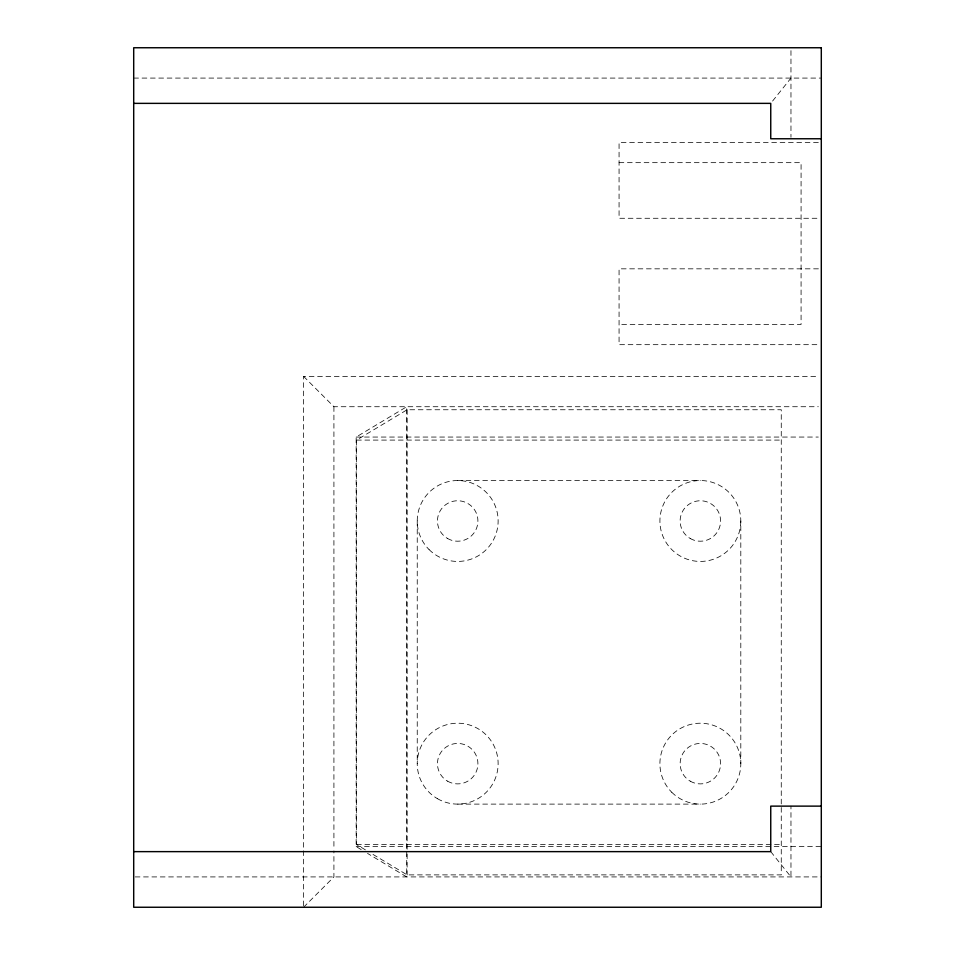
<?xml version="1.0" encoding="UTF-8"?>
<svg xmlns="http://www.w3.org/2000/svg" width="955" height="955" viewBox="0 0 955 955"><rect width="100%" height="100%" fill="white"/><g stroke="black" fill="none" stroke-linecap="round" stroke-linejoin="round"><path stroke-width="0.72" stroke-dasharray="4.78 3.58" d="M772.583 101.063L790.967 78.083M303.583 907.25L333.916 876.917L333.916 850.917M361.217 849.616L356.155 846.584L356.155 437.056L406.723 406.723L406.723 876.917L367.532 853.4M365.407 849.866L356.561 844.554L356.561 440.088L407.117 409.755L781.262 409.755L781.262 874.887L407.117 874.887L371.734 853.663M133.7 78.083L821.3 78.083M818.328 142.438L619.067 142.438L619.067 218.277L818.411 218.277M619.067 162.66L801.078 162.66L801.078 324.449L619.067 324.449M818.411 268.832L619.067 268.832L619.067 344.671L818.328 344.671M303.583 905.758L303.583 376.377L818.316 376.377M303.583 376.377L333.916 406.723L818.316 406.723M356.155 437.056L818.316 437.056M356.561 440.088L781.262 440.088M457.684 480.532L700.361 480.532M457.684 804.11L700.361 804.11M356.561 844.554L781.262 844.554M356.155 846.584L821.3 846.584M135.192 876.917L821.3 876.917M770.745 851.633L790.967 876.917L790.967 806.127M790.967 50.639L790.967 137.281M740.805 520.976A40.444 40.444 0 0 1 680.139 556.013A40.444 40.444 0 0 1 680.139 485.952A40.444 40.444 0 0 1 740.805 520.976L740.805 763.666M417.24 520.976L417.24 763.666M407.117 409.755L407.117 852.529M407.117 854.021L407.117 874.887M333.916 406.723L333.916 849.473M447.573 781.178A20.222 20.222 0 0 0 477.906 763.666A20.222 20.222 0 0 0 447.573 746.153A20.222 20.222 0 0 0 447.573 781.178M671.759 792.268A40.444 40.444 0 0 0 739.433 774.135A40.444 40.444 0 0 0 689.892 724.594A40.444 40.444 0 0 0 671.759 792.268M437.462 798.69A40.444 40.444 0 0 0 498.128 763.666A40.444 40.444 0 0 0 437.462 728.629A40.444 40.444 0 0 0 437.462 798.69M429.082 549.579A40.444 40.444 0 0 0 496.755 531.446A40.444 40.444 0 0 0 447.215 481.917A40.444 40.444 0 0 0 429.082 549.579M447.573 538.501A20.222 20.222 0 0 0 477.906 520.976A20.222 20.222 0 0 0 447.573 503.464A20.222 20.222 0 0 0 447.573 538.501M690.25 781.178A20.222 20.222 0 0 0 720.583 763.666A20.222 20.222 0 0 0 690.25 746.153A20.222 20.222 0 0 0 690.25 781.178M690.25 538.501A20.222 20.222 0 0 0 720.583 520.976A20.222 20.222 0 0 0 690.25 503.464A20.222 20.222 0 0 0 690.25 538.501"/><path stroke-width="1.43" d="M133.7 103.367L770.745 103.367L770.745 138.762L821.3 138.762M821.3 806.127L770.745 806.127L770.745 851.633L133.7 851.633M821.3 47.75L133.7 47.75L133.7 907.25L821.3 907.25L821.3 47.75"/></g></svg>
